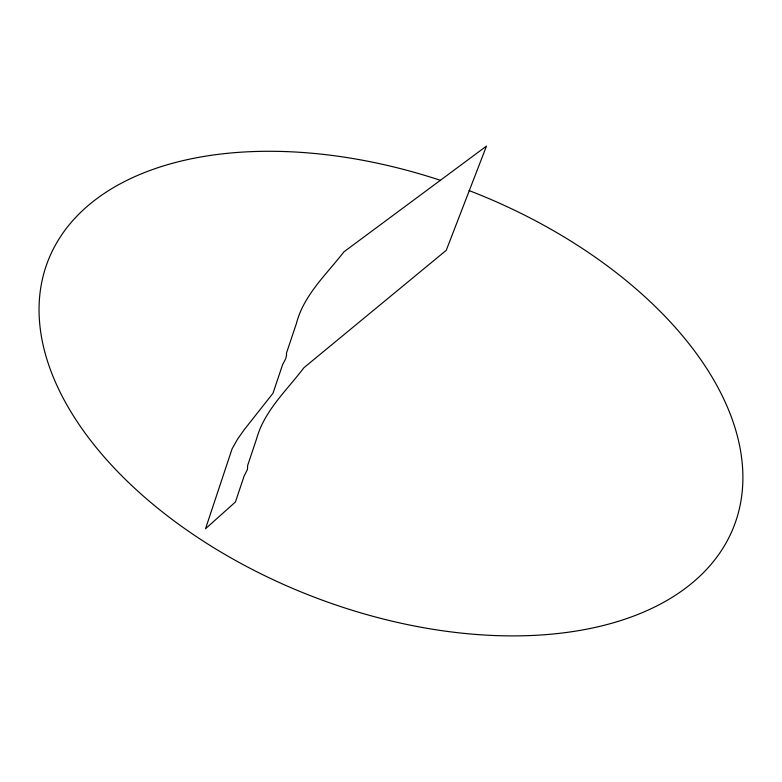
<?xml version="1.0" encoding="UTF-8"?>
<svg xmlns="http://www.w3.org/2000/svg" width="782" height="782" viewBox="0 0 782 782"><rect width="100%" height="100%" fill="white"/><g stroke="black" fill="none" stroke-linecap="round" stroke-linejoin="round"><path stroke-width="1.17" d="M469.073 190.564A367.755 217.533 21.1 0 1 655.658 606.509A367.755 217.533 21.1 0 1 61.055 394.05A367.755 217.533 21.1 0 1 440.188 180.241M286.525 355.214L285.762 358.596L282.576 364.735L273.016 393.209L244.121 429.856L237.542 439.161L232.078 448.868L205.519 528.749L235.421 501.995L244.111 476.062L247.454 469.415L247.64 465.515L256.613 438.722C264.404 410.589 286.867 390.306 303.915 367.726L446.258 250.318L486.472 146.117L343.875 251.872C326.426 274.502 303.69 295.039 296.349 323.689L286.456 353.151L286.525 355.214"/></g></svg>
